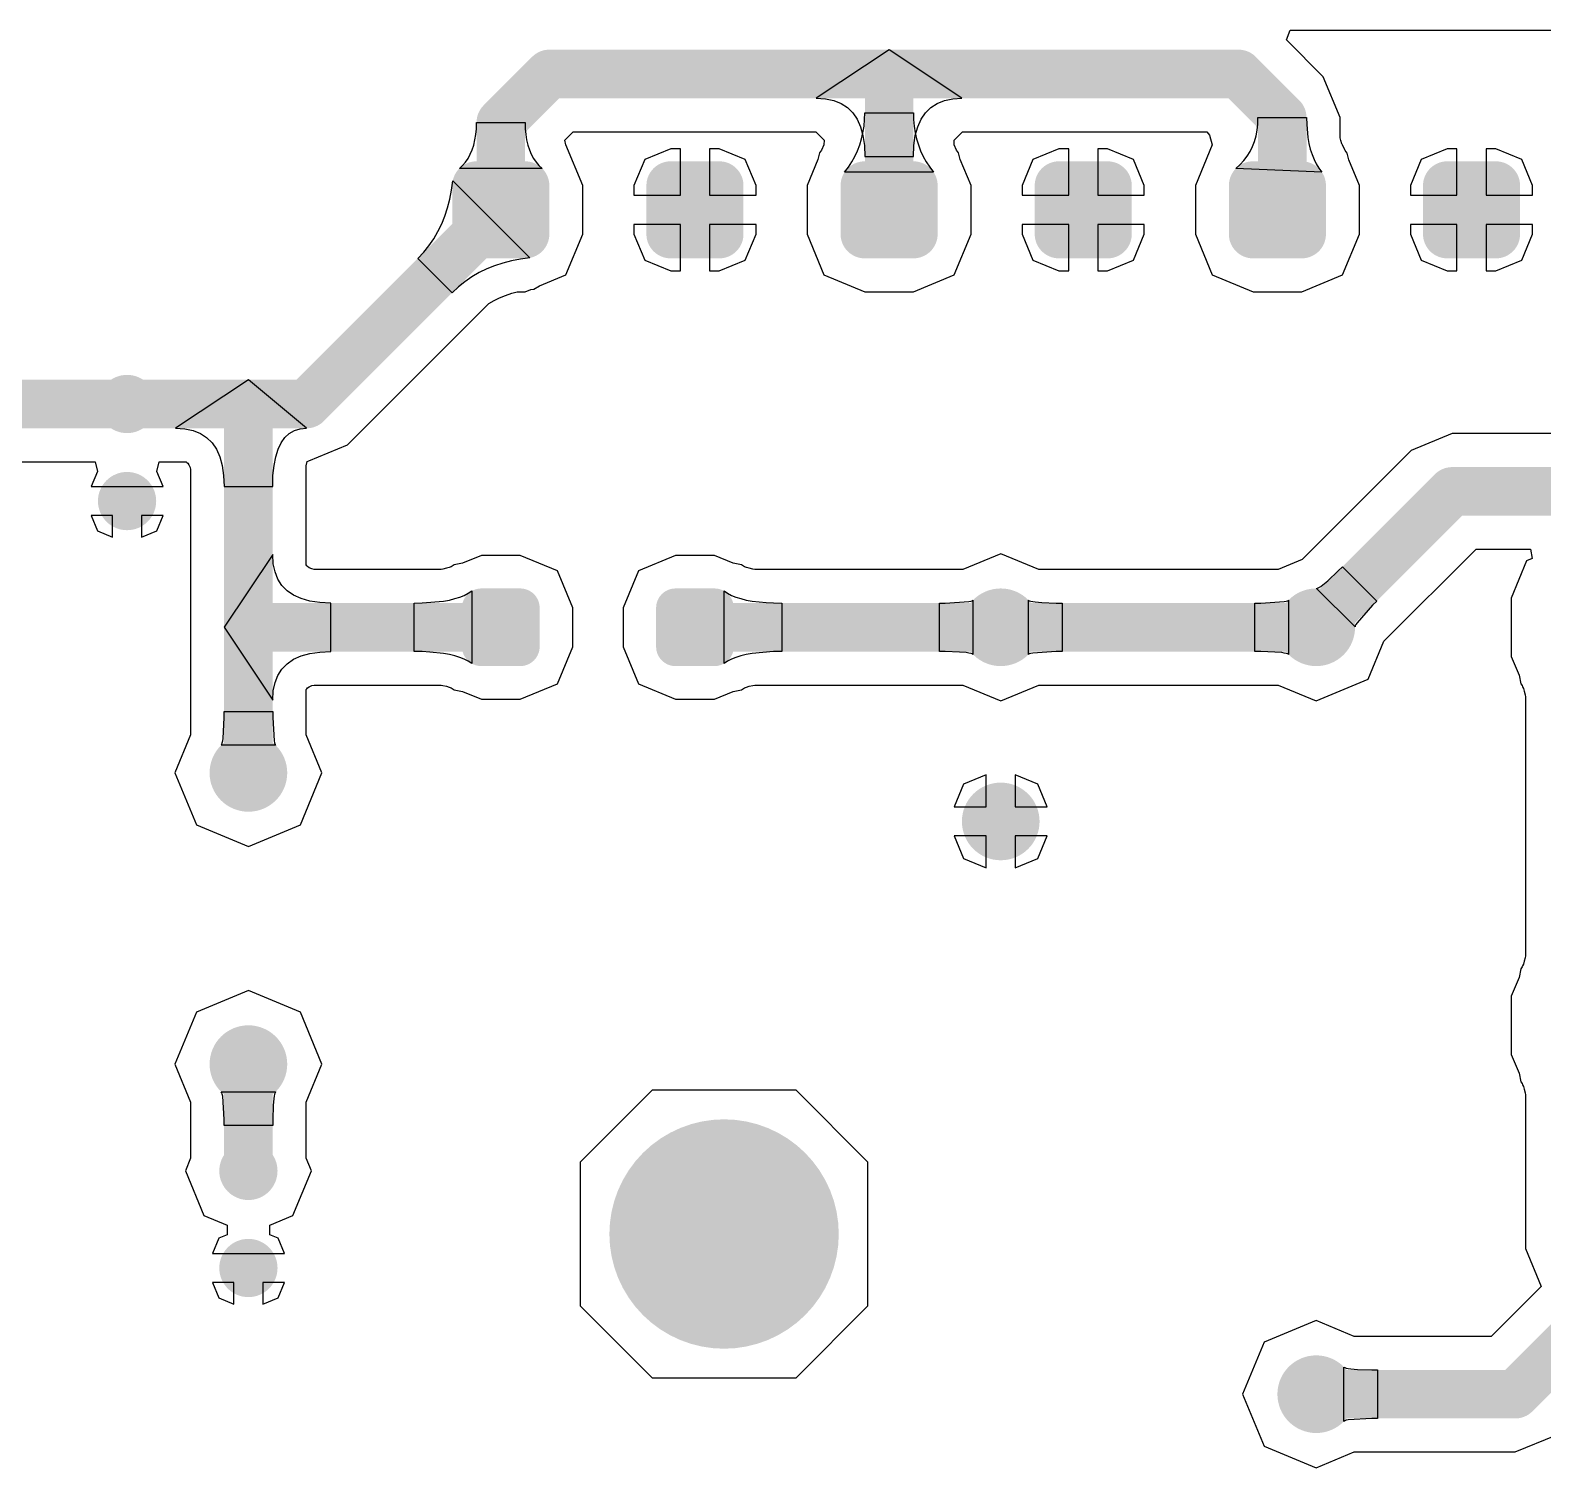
# Model space of a CAD drawing. Extents: x 1 to 6.91, y 1 to 4.95.
# Drawn here: x 3.965 to 5.523, y 3.464 to 4.945 of the extents above; entities that cross this region are included whole.
import ezdxf

# ---------------------------------------------------------------- set-up
doc = ezdxf.new("R2010")
doc.units = 0
doc.header["$MEASUREMENT"] = 0
doc.layers.add('BOTTOMLAYER', color=5, linetype='CONTINUOUS')
doc.layers.add('PADHOLELAYER', color=156, linetype='CONTINUOUS')

msp = doc.modelspace()

# ---------------------------------------------------------------- linework, layer by layer
at = {"layer": 'BOTTOMLAYER'}
for p, q in [((5.2592, 4.935), (5.2633, 4.945)), ((5.2633, 4.945), (6.91, 4.945)), ((4.85, 4.925), (4.775, 4.875)), ((4.925, 4.875), (4.85, 4.925)), ((4.85, 4.925), (4.85, 4.925)), ((4.85, 4.925), (4.85, 4.925)), ((4.85, 4.925), (4.85, 4.925)), ((4.85, 4.925), (4.85, 4.925)), ((4.85, 4.925), (4.85, 4.925)), ((4.85, 4.925), (4.85, 4.925)), ((4.85, 4.925), (4.85, 4.925)), ((4.85, 4.925), (4.85, 4.925)), ((4.85, 4.925), (4.85, 4.925)), ((4.85, 4.925), (4.85, 4.925)), ((5.2971, 4.8971), (5.2592, 4.935)), ((5.3145, 4.855), (5.2971, 4.8971)), ((4.775, 4.875), (4.7845, 4.8744)), ((4.7845, 4.8744), (4.793, 4.8726)), ((4.793, 4.8726), (4.8005, 4.8696)), ((4.8005, 4.8696), (4.807, 4.8654)), ((4.807, 4.8654), (4.8125, 4.86)), ((4.8875, 4.86), (4.893, 4.8654)), ((4.893, 4.8654), (4.8995, 4.8696)), ((4.8995, 4.8696), (4.907, 4.8726)), ((4.907, 4.8726), (4.9155, 4.8744)), ((4.9155, 4.8744), (4.925, 4.875)), ((4.4248, 4.8436), (4.425, 4.85)), ((4.425, 4.85), (4.475, 4.85)), ((4.475, 4.85), (4.4752, 4.8436)), ((4.8125, 4.86), (4.817, 4.8534)), ((4.817, 4.8534), (4.8205, 4.8456)), ((4.8205, 4.8456), (4.823, 4.8366)), ((4.8231, 4.8395), (4.8242, 4.8461)), ((4.8242, 4.8461), (4.8248, 4.8529)), ((4.8248, 4.8529), (4.825, 4.86)), ((4.825, 4.86), (4.875, 4.86)), ((4.875, 4.86), (4.8752, 4.8529)), ((4.8752, 4.8529), (4.8758, 4.8461)), ((4.8758, 4.8461), (4.8769, 4.8395)), ((4.877, 4.8366), (4.8795, 4.8456)), ((4.8795, 4.8456), (4.883, 4.8534)), ((4.883, 4.8534), (4.8875, 4.86)), ((5.2291, 4.8421), (5.2298, 4.8484)), ((5.2298, 4.8484), (5.23, 4.855)), ((5.23, 4.855), (5.28, 4.855)), ((5.28, 4.855), (5.2802, 4.8478)), ((5.2802, 4.8478), (5.2814, 4.8345)), ((5.3145, 4.8341), (5.3145, 4.855)), ((4.4222, 4.8267), (4.4234, 4.832)), ((4.4234, 4.832), (4.4243, 4.8376)), ((4.4243, 4.8376), (4.4248, 4.8436)), ((4.4752, 4.8436), (4.4757, 4.8376)), ((4.4757, 4.8376), (4.4766, 4.832)), ((4.4766, 4.832), (4.4778, 4.8267)), ((4.5161, 4.8319), (4.5247, 4.8405)), ((4.5171, 4.8271), (4.5161, 4.8319)), ((4.5247, 4.8405), (4.7745, 4.8405)), ((4.7745, 4.8405), (4.783, 4.8319)), ((4.783, 4.8319), (4.7829, 4.8271)), ((4.8198, 4.8268), (4.8217, 4.833)), ((4.8217, 4.833), (4.8231, 4.8395)), ((4.823, 4.8366), (4.8245, 4.8264)), ((4.8755, 4.8264), (4.877, 4.8366)), ((4.8769, 4.8395), (4.8783, 4.833)), ((4.8783, 4.833), (4.8802, 4.8268)), ((4.917, 4.8319), (4.9255, 4.8405)), ((4.9171, 4.8271), (4.917, 4.8319)), ((4.9255, 4.8405), (5.1773, 4.8405)), ((5.1773, 4.8405), (5.1801, 4.8368)), ((5.1801, 4.8368), (5.1829, 4.8271)), ((5.2243, 4.8251), (5.2264, 4.8304)), ((5.2264, 4.8304), (5.228, 4.8361)), ((5.228, 4.8361), (5.2291, 4.8421)), ((5.2814, 4.8345), (5.2825, 4.8283)), ((5.3152, 4.8314), (5.3145, 4.8341)), ((5.3162, 4.8281), (5.3152, 4.8314)), ((4.4163, 4.813), (4.4186, 4.8172)), ((4.4186, 4.8172), (4.4206, 4.8218)), ((4.4206, 4.8218), (4.4222, 4.8267)), ((4.4778, 4.8267), (4.4794, 4.8218)), ((4.4794, 4.8218), (4.4814, 4.8172)), ((4.4814, 4.8172), (4.4837, 4.813)), ((4.5345, 4.785), (4.5171, 4.8271)), ((4.625, 4.8229), (4.5982, 4.8118)), ((4.635, 4.8229), (4.625, 4.8229)), ((4.635, 4.775), (4.635, 4.8229)), ((4.675, 4.8229), (4.665, 4.8229)), ((4.665, 4.8229), (4.665, 4.775)), ((4.7018, 4.8118), (4.675, 4.8229)), ((4.7784, 4.8186), (4.7767, 4.812)), ((4.7805, 4.8214), (4.7784, 4.8186)), ((4.7829, 4.8271), (4.7805, 4.8214)), ((4.8117, 4.8094), (4.8148, 4.815)), ((4.8148, 4.815), (4.8175, 4.8208)), ((4.8175, 4.8208), (4.8198, 4.8268)), ((4.8245, 4.8264), (4.825, 4.815)), ((4.825, 4.815), (4.875, 4.815)), ((4.875, 4.815), (4.8755, 4.8264)), ((4.8802, 4.8268), (4.8825, 4.8208)), ((4.8825, 4.8208), (4.8852, 4.815)), ((4.8852, 4.815), (4.8883, 4.8094)), ((4.9195, 4.8214), (4.9171, 4.8271)), ((4.9216, 4.8186), (4.9195, 4.8214)), ((4.9233, 4.812), (4.9216, 4.8186)), ((5.025, 4.8229), (4.9982, 4.8118)), ((5.035, 4.8229), (5.025, 4.8229)), ((5.035, 4.775), (5.035, 4.8229)), ((5.075, 4.8229), (5.065, 4.8229)), ((5.065, 4.8229), (5.065, 4.775)), ((5.1018, 4.8118), (5.075, 4.8229)), ((5.1829, 4.8271), (5.1655, 4.785)), ((5.2155, 4.8107), (5.2189, 4.8152)), ((5.2189, 4.8152), (5.2218, 4.82)), ((5.2218, 4.82), (5.2243, 4.8251)), ((5.2825, 4.8283), (5.2839, 4.8225)), ((5.2839, 4.8225), (5.2857, 4.8171)), ((5.2857, 4.8171), (5.2877, 4.812)), ((5.3166, 4.8273), (5.3162, 4.8281)), ((5.3171, 4.8271), (5.3166, 4.8273)), ((5.3193, 4.8218), (5.3171, 4.8271)), ((5.3197, 4.8211), (5.3193, 4.8218)), ((5.3218, 4.8183), (5.3197, 4.8211)), ((5.3235, 4.8116), (5.3218, 4.8183)), ((5.425, 4.8229), (5.3982, 4.8118)), ((5.435, 4.8229), (5.425, 4.8229)), ((5.435, 4.775), (5.435, 4.8229)), ((5.475, 4.8229), (5.465, 4.8229)), ((5.465, 4.8229), (5.465, 4.775)), ((5.5018, 4.8118), (5.475, 4.8229)), ((4.4073, 4.8027), (4.4107, 4.8058)), ((4.4927, 4.8027), (4.4073, 4.8027)), ((4.4107, 4.8058), (4.4137, 4.8092)), ((4.4137, 4.8092), (4.4163, 4.813)), ((4.4837, 4.813), (4.4863, 4.8092)), ((4.4863, 4.8092), (4.4893, 4.8058)), ((4.4893, 4.8058), (4.4927, 4.8027)), ((4.5982, 4.8118), (4.5871, 4.785)), ((4.7129, 4.785), (4.7018, 4.8118)), ((4.7767, 4.812), (4.7655, 4.785)), ((4.8042, 4.7989), (4.8082, 4.8041)), ((4.8958, 4.7989), (4.8042, 4.7989)), ((4.8082, 4.8041), (4.8117, 4.8094)), ((4.8883, 4.8094), (4.8918, 4.8041)), ((4.8918, 4.8041), (4.8958, 4.7989)), ((4.9345, 4.785), (4.9233, 4.812)), ((4.9982, 4.8118), (4.9871, 4.785)), ((5.1129, 4.785), (5.1018, 4.8118)), ((5.2073, 4.8027), (5.2116, 4.8066)), ((5.2958, 4.7989), (5.2073, 4.8027)), ((5.2116, 4.8066), (5.2155, 4.8107)), ((5.2877, 4.812), (5.2901, 4.8073)), ((5.2901, 4.8073), (5.2928, 4.8029)), ((5.2928, 4.8029), (5.2958, 4.7989)), ((5.3345, 4.785), (5.3235, 4.8116)), ((5.3982, 4.8118), (5.3871, 4.785)), ((5.5129, 4.785), (5.5018, 4.8118)), ((4.3993, 4.7803), (4.4005, 4.7899)), ((4.4005, 4.7899), (4.4799, 4.7105)), ((4.5345, 4.735), (4.5345, 4.785)), ((4.5871, 4.785), (4.5871, 4.775)), ((4.7129, 4.775), (4.7129, 4.785)), ((4.7655, 4.785), (4.7655, 4.735)), ((4.9345, 4.735), (4.9345, 4.785)), ((4.9871, 4.785), (4.9871, 4.775)), ((5.1129, 4.775), (5.1129, 4.785)), ((5.1655, 4.785), (5.1655, 4.735)), ((5.3345, 4.735), (5.3345, 4.785)), ((5.3871, 4.785), (5.3871, 4.775)), ((5.5129, 4.775), (5.5129, 4.785)), ((4.3952, 4.7622), (4.3975, 4.771)), ((4.3975, 4.771), (4.3993, 4.7803)), ((4.5871, 4.775), (4.635, 4.775)), ((4.665, 4.775), (4.7129, 4.775)), ((4.9871, 4.775), (5.035, 4.775)), ((5.065, 4.775), (5.1129, 4.775)), ((5.3871, 4.775), (5.435, 4.775)), ((5.465, 4.775), (5.5129, 4.775)), ((4.3891, 4.7455), (4.3924, 4.7536)), ((4.3924, 4.7536), (4.3952, 4.7622)), ((4.3809, 4.7302), (4.3853, 4.7377)), ((4.3853, 4.7377), (4.3891, 4.7455)), ((4.635, 4.745), (4.5871, 4.745)), ((4.5871, 4.745), (4.5871, 4.735)), ((4.635, 4.6971), (4.635, 4.745)), ((4.7129, 4.745), (4.665, 4.745)), ((4.665, 4.745), (4.665, 4.6971)), ((4.7129, 4.735), (4.7129, 4.745)), ((5.035, 4.745), (4.9871, 4.745)), ((4.9871, 4.745), (4.9871, 4.735)), ((5.035, 4.6971), (5.035, 4.745)), ((5.1129, 4.745), (5.065, 4.745)), ((5.065, 4.745), (5.065, 4.6971)), ((5.1129, 4.735), (5.1129, 4.745)), ((5.435, 4.745), (5.3871, 4.745)), ((5.3871, 4.745), (5.3871, 4.735)), ((5.435, 4.6971), (5.435, 4.745)), ((5.5129, 4.745), (5.465, 4.745)), ((5.465, 4.745), (5.465, 4.6971)), ((5.5129, 4.735), (5.5129, 4.745)), ((4.3706, 4.7164), (4.376, 4.7231)), ((4.376, 4.7231), (4.3809, 4.7302)), ((4.5171, 4.6929), (4.5345, 4.735)), ((4.5871, 4.735), (4.5982, 4.7082)), ((4.7018, 4.7082), (4.7129, 4.735)), ((4.7655, 4.735), (4.7829, 4.6929)), ((4.9171, 4.6929), (4.9345, 4.735)), ((4.9871, 4.735), (4.9982, 4.7082)), ((5.1018, 4.7082), (5.1129, 4.735)), ((5.1655, 4.735), (5.1829, 4.6929)), ((5.3171, 4.6929), (5.3345, 4.735)), ((5.3871, 4.735), (5.3982, 4.7082)), ((5.5018, 4.7082), (5.5129, 4.735)), ((4.3646, 4.71), (4.3706, 4.7164)), ((4.4, 4.6746), (4.3646, 4.71)), ((4.461, 4.7075), (4.4522, 4.7052)), ((4.4703, 4.7093), (4.461, 4.7075)), ((4.4799, 4.7105), (4.4703, 4.7093)), ((4.5982, 4.7082), (4.625, 4.6971)), ((4.675, 4.6971), (4.7018, 4.7082)), ((4.9982, 4.7082), (5.025, 4.6971)), ((5.075, 4.6971), (5.1018, 4.7082)), ((5.3982, 4.7082), (5.425, 4.6971)), ((5.475, 4.6971), (5.5018, 4.7082)), ((4.4202, 4.6909), (4.4131, 4.686)), ((4.4277, 4.6953), (4.4202, 4.6909)), ((4.4355, 4.6991), (4.4277, 4.6953)), ((4.4436, 4.7024), (4.4355, 4.6991)), ((4.4522, 4.7052), (4.4436, 4.7024)), ((4.4898, 4.6816), (4.5171, 4.6929)), ((4.625, 4.6971), (4.635, 4.6971)), ((4.665, 4.6971), (4.675, 4.6971)), ((4.7829, 4.6929), (4.825, 4.6755)), ((4.875, 4.6755), (4.9171, 4.6929)), ((5.025, 4.6971), (5.035, 4.6971)), ((5.065, 4.6971), (5.075, 4.6971)), ((5.1829, 4.6929), (5.225, 4.6755)), ((5.275, 4.6755), (5.3171, 4.6929)), ((5.425, 4.6971), (5.435, 4.6971)), ((5.465, 4.6971), (5.475, 4.6971)), ((4.4064, 4.6806), (4.4, 4.6746)), ((4.4131, 4.686), (4.4064, 4.6806)), ((4.4613, 4.674), (4.4668, 4.6755)), ((4.4668, 4.6755), (4.475, 4.6755)), ((4.475, 4.6755), (4.4808, 4.6779)), ((4.4808, 4.6779), (4.484, 4.6783)), ((4.484, 4.6783), (4.4898, 4.6816)), ((4.825, 4.6755), (4.875, 4.6755)), ((5.225, 4.6755), (5.275, 4.6755)), ((4.2921, 4.5179), (4.4377, 4.6635)), ((4.4377, 4.6635), (4.4431, 4.6667)), ((4.4431, 4.6667), (4.4488, 4.6695)), ((4.4488, 4.6695), (4.4548, 4.6719)), ((4.4548, 4.6719), (4.4613, 4.674)), ((4.19, 4.585), (4.115, 4.535)), ((4.25, 4.535), (4.19, 4.585)), ((4.19, 4.585), (4.19, 4.585)), ((4.19, 4.585), (4.19, 4.585)), ((4.19, 4.585), (4.19, 4.585)), ((4.19, 4.585), (4.19, 4.585)), ((4.19, 4.585), (4.19, 4.585)), ((4.19, 4.585), (4.19, 4.585)), ((4.19, 4.585), (4.19, 4.585)), ((4.19, 4.585), (4.19, 4.585)), ((4.19, 4.585), (4.19, 4.585)), ((4.19, 4.585), (4.19, 4.585)), ((4.115, 4.535), (4.1245, 4.5344)), ((4.1245, 4.5344), (4.133, 4.5326)), ((4.2374, 4.5326), (4.2434, 4.5344)), ((4.2434, 4.5344), (4.25, 4.535)), ((4.133, 4.5326), (4.1405, 4.5296)), ((4.1405, 4.5296), (4.147, 4.5254)), ((4.147, 4.5254), (4.1525, 4.52)), ((4.1525, 4.52), (4.157, 4.5134)), ((4.2206, 4.5134), (4.2237, 4.52)), ((4.2237, 4.52), (4.2276, 4.5254)), ((4.2276, 4.5254), (4.2321, 4.5296)), ((4.2321, 4.5296), (4.2374, 4.5326)), ((5.43, 4.5295), (5.3879, 4.5121)), ((5.65, 4.5295), (5.43, 4.5295)), ((4.157, 4.5134), (4.1605, 4.5056)), ((4.1605, 4.5056), (4.163, 4.4966)), ((4.2164, 4.4966), (4.2181, 4.5056)), ((4.2181, 4.5056), (4.2206, 4.5134)), ((4.2523, 4.5014), (4.2921, 4.5179)), ((5.3879, 4.5121), (5.2756, 4.3998)), ((3.7847, 4.5005), (4.032, 4.5005)), ((4.0344, 4.4906), (4.0279, 4.475)), ((4.032, 4.5005), (4.0344, 4.4906)), ((4.0956, 4.4906), (4.098, 4.5005)), ((4.1021, 4.475), (4.0956, 4.4906)), ((4.098, 4.5005), (4.1258, 4.5005)), ((4.1258, 4.5005), (4.1266, 4.4999)), ((4.1266, 4.4999), (4.1275, 4.4991)), ((4.1275, 4.4991), (4.1286, 4.4975)), ((4.1286, 4.4975), (4.1299, 4.4945)), ((4.1299, 4.4945), (4.1305, 4.4924)), ((4.1305, 4.4924), (4.1305, 4.33)), ((4.163, 4.4966), (4.1645, 4.4864)), ((4.2153, 4.4864), (4.2164, 4.4966)), ((4.2495, 4.4969), (4.2497, 4.4976)), ((4.2495, 4.3942), (4.2495, 4.4969)), ((4.2497, 4.4976), (4.2507, 4.5007)), ((4.2507, 4.5007), (4.2523, 4.5014)), ((4.0279, 4.475), (4.1021, 4.475)), ((4.1645, 4.4864), (4.165, 4.475)), ((4.165, 4.475), (4.215, 4.475)), ((4.215, 4.475), (4.2153, 4.4864)), ((4.05, 4.445), (4.0279, 4.445)), ((4.0279, 4.445), (4.0344, 4.4294)), ((4.05, 4.4229), (4.05, 4.445)), ((4.1021, 4.445), (4.08, 4.445)), ((4.08, 4.445), (4.08, 4.4229)), ((4.0956, 4.4294), (4.1021, 4.445)), ((4.0344, 4.4294), (4.05, 4.4229)), ((4.08, 4.4229), (4.0956, 4.4294)), ((5.3598, 4.3156), (5.4547, 4.4105)), ((5.4547, 4.4105), (5.5106, 4.4105)), ((5.5106, 4.4105), (5.5125, 4.4007)), ((4.215, 4.405), (4.165, 4.33)), ((4.2156, 4.3955), (4.215, 4.405)), ((4.2174, 4.387), (4.2156, 4.3955)), ((4.2501, 4.3934), (4.2495, 4.3942)), ((4.4019, 4.3943), (4.3999, 4.393)), ((4.4106, 4.3961), (4.4019, 4.3943)), ((4.43, 4.4041), (4.4106, 4.3961)), ((4.47, 4.4041), (4.43, 4.4041)), ((4.5083, 4.3883), (4.47, 4.4041)), ((4.63, 4.4041), (4.5917, 4.3883)), ((4.67, 4.4041), (4.63, 4.4041)), ((4.6894, 4.3961), (4.67, 4.4041)), ((4.6981, 4.3943), (4.6894, 4.3961)), ((4.7001, 4.393), (4.6981, 4.3943)), ((4.965, 4.4058), (4.9258, 4.3895)), ((5.0042, 4.3895), (4.965, 4.4058)), ((5.2756, 4.3998), (5.2508, 4.3895)), ((5.5067, 4.3983), (5.4909, 4.36)), ((5.5125, 4.4007), (5.5067, 4.3983)), ((4.2204, 4.3795), (4.2174, 4.387)), ((4.2246, 4.373), (4.2204, 4.3795)), ((4.2509, 4.3925), (4.2501, 4.3934)), ((4.2525, 4.3914), (4.2509, 4.3925)), ((4.2555, 4.3901), (4.2525, 4.3914)), ((4.2576, 4.3895), (4.2555, 4.3901)), ((4.3884, 4.3895), (4.2576, 4.3895)), ((4.3904, 4.3899), (4.3884, 4.3895)), ((4.3941, 4.3908), (4.3904, 4.3899)), ((4.3969, 4.3916), (4.3941, 4.3908)), ((4.3988, 4.3924), (4.3969, 4.3916)), ((4.3999, 4.393), (4.3988, 4.3924)), ((4.5241, 4.35), (4.5083, 4.3883)), ((4.5917, 4.3883), (4.5759, 4.35)), ((4.7012, 4.3924), (4.7001, 4.393)), ((4.7031, 4.3916), (4.7012, 4.3924)), ((4.7059, 4.3908), (4.7031, 4.3916)), ((4.7096, 4.3899), (4.7059, 4.3908)), ((4.7116, 4.3895), (4.7096, 4.3899)), ((4.9258, 4.3895), (4.7116, 4.3895)), ((5.2508, 4.3895), (5.0042, 4.3895)), ((5.302, 4.378), (5.3127, 4.3881)), ((5.3127, 4.3881), (5.317, 4.3924)), ((5.317, 4.3924), (5.3524, 4.357)), ((4.23, 4.3675), (4.2246, 4.373)), ((4.2366, 4.363), (4.23, 4.3675)), ((4.2444, 4.3595), (4.2366, 4.363)), ((4.4079, 4.3611), (4.4124, 4.3629)), ((4.4124, 4.3629), (4.4165, 4.365)), ((4.4165, 4.365), (4.42, 4.3674)), ((4.42, 4.3674), (4.42, 4.2926)), ((4.68, 4.2926), (4.68, 4.3674)), ((4.68, 4.3674), (4.6835, 4.365)), ((4.6835, 4.365), (4.6876, 4.3629)), ((4.6876, 4.3629), (4.6921, 4.3611)), ((5.2904, 4.37), (5.2914, 4.3702)), ((5.33, 4.3304), (5.2904, 4.37)), ((5.2914, 4.3702), (5.2928, 4.3709)), ((5.2928, 4.3709), (5.2946, 4.372)), ((5.2946, 4.372), (5.2967, 4.3736)), ((5.2967, 4.3736), (5.302, 4.378)), ((4.2534, 4.357), (4.2444, 4.3595)), ((4.2636, 4.3555), (4.2534, 4.357)), ((4.275, 4.355), (4.2636, 4.3555)), ((4.275, 4.305), (4.275, 4.355)), ((4.3606, 4.355), (4.369, 4.3551)), ((4.3606, 4.305), (4.3606, 4.355)), ((4.369, 4.3551), (4.3909, 4.357)), ((4.3909, 4.357), (4.3971, 4.3581)), ((4.3971, 4.3581), (4.4027, 4.3595)), ((4.4027, 4.3595), (4.4079, 4.3611)), ((4.5241, 4.31), (4.5241, 4.35)), ((4.5759, 4.35), (4.5759, 4.31)), ((4.6921, 4.3611), (4.6973, 4.3595)), ((4.6973, 4.3595), (4.7029, 4.3581)), ((4.7029, 4.3581), (4.7091, 4.357)), ((4.7091, 4.357), (4.7232, 4.3555)), ((4.7232, 4.3555), (4.731, 4.3551)), ((4.731, 4.3551), (4.7394, 4.355)), ((4.7394, 4.355), (4.7394, 4.305)), ((4.9018, 4.305), (4.9018, 4.355)), ((4.9018, 4.355), (4.9078, 4.355)), ((4.9078, 4.355), (4.9321, 4.3565)), ((4.9321, 4.3565), (4.9341, 4.3569)), ((4.9341, 4.3569), (4.9356, 4.3574)), ((4.9356, 4.3574), (4.9364, 4.358)), ((4.9364, 4.358), (4.9364, 4.302)), ((4.9936, 4.302), (4.9936, 4.358)), ((4.9936, 4.358), (4.9944, 4.3574)), ((4.9944, 4.3574), (4.9959, 4.3569)), ((4.9959, 4.3569), (4.9979, 4.3565)), ((4.9979, 4.3565), (5.0005, 4.3561)), ((5.0005, 4.3561), (5.0075, 4.3555)), ((5.0075, 4.3555), (5.0222, 4.355)), ((5.0222, 4.355), (5.0282, 4.355)), ((5.0282, 4.355), (5.0282, 4.305)), ((5.2268, 4.305), (5.2268, 4.355)), ((5.2268, 4.355), (5.2328, 4.355)), ((5.2328, 4.355), (5.2571, 4.3565)), ((5.2571, 4.3565), (5.2591, 4.3569)), ((5.2591, 4.3569), (5.2606, 4.3574)), ((5.2606, 4.3574), (5.2614, 4.358)), ((5.2614, 4.358), (5.2614, 4.302)), ((5.3481, 4.3527), (5.332, 4.3346)), ((5.3524, 4.357), (5.3481, 4.3527)), ((5.4909, 4.36), (5.4909, 4.3)), ((5.3309, 4.3328), (5.3302, 4.3314)), ((5.332, 4.3346), (5.3309, 4.3328)), ((4.1305, 4.33), (4.1305, 4.2192)), ((4.165, 4.33), (4.165, 4.33)), ((4.165, 4.33), (4.165, 4.33)), ((4.165, 4.33), (4.165, 4.33)), ((4.165, 4.33), (4.165, 4.33)), ((4.165, 4.33), (4.165, 4.33)), ((4.165, 4.33), (4.165, 4.33)), ((4.165, 4.33), (4.165, 4.33)), ((4.165, 4.33), (4.165, 4.33)), ((4.165, 4.33), (4.165, 4.33)), ((4.165, 4.33), (4.165, 4.33)), ((4.165, 4.33), (4.215, 4.255)), ((5.3302, 4.3314), (5.33, 4.3304)), ((4.2366, 4.297), (4.2444, 4.3005)), ((4.2444, 4.3005), (4.2534, 4.303)), ((4.2534, 4.303), (4.2636, 4.3045)), ((4.2636, 4.3045), (4.275, 4.305)), ((4.369, 4.3049), (4.3606, 4.305)), ((4.3768, 4.3045), (4.369, 4.3049)), ((4.3909, 4.303), (4.3768, 4.3045)), ((4.3971, 4.3019), (4.3909, 4.303)), ((4.4027, 4.3005), (4.3971, 4.3019)), ((4.4079, 4.2989), (4.4027, 4.3005)), ((4.5083, 4.2717), (4.5241, 4.31)), ((4.5759, 4.31), (4.5917, 4.2717)), ((4.6973, 4.3005), (4.6921, 4.2989)), ((4.7029, 4.3019), (4.6973, 4.3005)), ((4.7091, 4.303), (4.7029, 4.3019)), ((4.731, 4.3049), (4.7091, 4.303)), ((4.7394, 4.305), (4.731, 4.3049)), ((4.9078, 4.305), (4.9018, 4.305)), ((4.9225, 4.3045), (4.9078, 4.305)), ((4.9295, 4.3039), (4.9225, 4.3045)), ((4.9321, 4.3035), (4.9295, 4.3039)), ((4.9341, 4.3031), (4.9321, 4.3035)), ((4.9356, 4.3026), (4.9341, 4.3031)), ((4.9364, 4.302), (4.9356, 4.3026)), ((4.9944, 4.3026), (4.9936, 4.302)), ((4.9959, 4.3031), (4.9944, 4.3026)), ((4.9979, 4.3035), (4.9959, 4.3031)), ((5.0222, 4.305), (4.9979, 4.3035)), ((5.0282, 4.305), (5.0222, 4.305)), ((5.2328, 4.305), (5.2268, 4.305)), ((5.2475, 4.3045), (5.2328, 4.305)), ((5.2545, 4.3039), (5.2475, 4.3045)), ((5.2571, 4.3035), (5.2545, 4.3039)), ((5.2591, 4.3031), (5.2571, 4.3035)), ((5.2606, 4.3026), (5.2591, 4.3031)), ((5.2614, 4.302), (5.2606, 4.3026)), ((5.3436, 4.2764), (5.3598, 4.3156)), ((4.2204, 4.2805), (4.2246, 4.287)), ((4.2246, 4.287), (4.23, 4.2925)), ((4.23, 4.2925), (4.2366, 4.297)), ((4.4124, 4.2971), (4.4079, 4.2989)), ((4.4165, 4.295), (4.4124, 4.2971)), ((4.42, 4.2926), (4.4165, 4.295)), ((4.6835, 4.295), (4.68, 4.2926)), ((4.6876, 4.2971), (4.6835, 4.295)), ((4.6921, 4.2989), (4.6876, 4.2971)), ((5.4909, 4.3), (5.4989, 4.2806)), ((4.2156, 4.2645), (4.2174, 4.273)), ((4.2174, 4.273), (4.2204, 4.2805)), ((4.2525, 4.2686), (4.2555, 4.2699)), ((4.2555, 4.2699), (4.2576, 4.2705)), ((4.2576, 4.2705), (4.3884, 4.2705)), ((4.3884, 4.2705), (4.3904, 4.2701)), ((4.3904, 4.2701), (4.3941, 4.2692)), ((4.3941, 4.2692), (4.3969, 4.2684)), ((4.47, 4.2559), (4.5083, 4.2717)), ((4.5917, 4.2717), (4.63, 4.2559)), ((4.7031, 4.2684), (4.7059, 4.2692)), ((4.7059, 4.2692), (4.7096, 4.2701)), ((4.7096, 4.2701), (4.7116, 4.2705)), ((4.7116, 4.2705), (4.9258, 4.2705)), ((4.9258, 4.2705), (4.965, 4.2542)), ((4.965, 4.2542), (5.0042, 4.2705)), ((5.0042, 4.2705), (5.2508, 4.2705)), ((5.2508, 4.2705), (5.29, 4.2542)), ((5.29, 4.2542), (5.3436, 4.2764)), ((5.4989, 4.2806), (5.5007, 4.2719)), ((5.5007, 4.2719), (5.502, 4.2699)), ((5.502, 4.2699), (5.5026, 4.2688)), ((4.215, 4.255), (4.2156, 4.2645)), ((4.2495, 4.2658), (4.2501, 4.2666)), ((4.2495, 4.2192), (4.2495, 4.2658)), ((4.2501, 4.2666), (4.2509, 4.2675)), ((4.2509, 4.2675), (4.2525, 4.2686)), ((4.3969, 4.2684), (4.3988, 4.2676)), ((4.3988, 4.2676), (4.3999, 4.267)), ((4.3999, 4.267), (4.4019, 4.2657)), ((4.4019, 4.2657), (4.4106, 4.2639)), ((4.4106, 4.2639), (4.43, 4.2559)), ((4.43, 4.2559), (4.47, 4.2559)), ((4.63, 4.2559), (4.67, 4.2559)), ((4.67, 4.2559), (4.6894, 4.2639)), ((4.6894, 4.2639), (4.6981, 4.2657)), ((4.6981, 4.2657), (4.7001, 4.267)), ((4.7001, 4.267), (4.7012, 4.2676)), ((4.7012, 4.2676), (4.7031, 4.2684)), ((5.5026, 4.2688), (5.5034, 4.2669)), ((5.5034, 4.2669), (5.5042, 4.2641)), ((5.5042, 4.2641), (5.5051, 4.2604)), ((5.5051, 4.2604), (5.5055, 4.2584)), ((5.5055, 4.2584), (5.5055, 3.9916)), ((4.165, 4.2432), (4.215, 4.2432)), ((4.165, 4.2372), (4.165, 4.2432)), ((4.215, 4.2432), (4.215, 4.2372)), ((4.1639, 4.2155), (4.1645, 4.2225)), ((4.1645, 4.2225), (4.165, 4.2372)), ((4.215, 4.2372), (4.2165, 4.2129)), ((4.1305, 4.2192), (4.1142, 4.18)), ((4.162, 4.2086), (4.1626, 4.2094)), ((4.218, 4.2086), (4.162, 4.2086)), ((4.1626, 4.2094), (4.1631, 4.2109)), ((4.1631, 4.2109), (4.1635, 4.2129)), ((4.1635, 4.2129), (4.1639, 4.2155)), ((4.2165, 4.2129), (4.2169, 4.2109)), ((4.2169, 4.2109), (4.2174, 4.2094)), ((4.2174, 4.2094), (4.218, 4.2086)), ((4.2658, 4.18), (4.2495, 4.2192)), ((4.1142, 4.18), (4.1364, 4.1264)), ((4.2436, 4.1264), (4.2658, 4.18)), ((4.95, 4.1779), (4.9267, 4.1683)), ((4.95, 4.145), (4.95, 4.1779)), ((5.0033, 4.1683), (4.98, 4.1779)), ((4.98, 4.1779), (4.98, 4.145)), ((4.9267, 4.1683), (4.9171, 4.145)), ((5.0129, 4.145), (5.0033, 4.1683)), ((4.9171, 4.145), (4.95, 4.145)), ((4.98, 4.145), (5.0129, 4.145)), ((4.1364, 4.1264), (4.19, 4.1042)), ((4.19, 4.1042), (4.2436, 4.1264)), ((4.95, 4.115), (4.9171, 4.115)), ((4.9171, 4.115), (4.9267, 4.0917)), ((4.95, 4.0821), (4.95, 4.115)), ((5.0129, 4.115), (4.98, 4.115)), ((4.98, 4.115), (4.98, 4.0821)), ((5.0033, 4.0917), (5.0129, 4.115)), ((4.9267, 4.0917), (4.95, 4.0821)), ((4.98, 4.0821), (5.0033, 4.0917)), ((5.5051, 3.9896), (5.5042, 3.9859)), ((5.5055, 3.9916), (5.5051, 3.9896)), ((5.5007, 3.9781), (5.4989, 3.9694)), ((5.502, 3.9801), (5.5007, 3.9781)), ((5.5026, 3.9812), (5.502, 3.9801)), ((5.5034, 3.9831), (5.5026, 3.9812)), ((5.5042, 3.9859), (5.5034, 3.9831)), ((5.4989, 3.9694), (5.4909, 3.95)), ((4.19, 3.9558), (4.1364, 3.9336)), ((4.2436, 3.9336), (4.19, 3.9558)), ((5.4909, 3.95), (5.4909, 3.89)), ((4.1364, 3.9336), (4.1142, 3.88)), ((4.2658, 3.88), (4.2436, 3.9336)), ((4.1142, 3.88), (4.1305, 3.8408)), ((4.2495, 3.8408), (4.2658, 3.88)), ((5.4909, 3.89), (5.4989, 3.8706)), ((5.4989, 3.8706), (5.5007, 3.8619)), ((4.1626, 3.8506), (4.162, 3.8514)), ((4.162, 3.8514), (4.218, 3.8514)), ((4.1631, 3.8491), (4.1626, 3.8506)), ((4.1635, 3.8471), (4.1631, 3.8491)), ((4.2169, 3.8491), (4.2165, 3.8471)), ((4.2174, 3.8506), (4.2169, 3.8491)), ((4.218, 3.8514), (4.2174, 3.8506)), ((4.6059, 3.8531), (4.5319, 3.7791)), ((4.7541, 3.8531), (4.6059, 3.8531)), ((4.8281, 3.7791), (4.7541, 3.8531)), ((5.5007, 3.8619), (5.502, 3.8599)), ((5.502, 3.8599), (5.5026, 3.8588)), ((5.5026, 3.8588), (5.5034, 3.8569)), ((5.5034, 3.8569), (5.5042, 3.8541)), ((5.5042, 3.8541), (5.5051, 3.8504)), ((5.5051, 3.8504), (5.5055, 3.8484)), ((5.5055, 3.8484), (5.5055, 3.69)), ((4.1305, 3.8408), (4.1305, 3.7831)), ((4.165, 3.8228), (4.1635, 3.8471)), ((4.2155, 3.8375), (4.215, 3.8228)), ((4.2161, 3.8445), (4.2155, 3.8375)), ((4.2165, 3.8471), (4.2161, 3.8445)), ((4.2495, 3.7831), (4.2495, 3.8408)), ((4.165, 3.8168), (4.165, 3.8228)), ((4.215, 3.8228), (4.215, 3.8168)), ((4.215, 3.8168), (4.165, 3.8168)), ((4.1305, 3.7831), (4.1251, 3.77)), ((4.2549, 3.77), (4.2495, 3.7831)), ((4.5319, 3.7791), (4.5319, 3.6309)), ((4.8281, 3.6309), (4.8281, 3.7791)), ((4.1251, 3.77), (4.1441, 3.7241)), ((4.2359, 3.7241), (4.2549, 3.77)), ((4.1441, 3.7241), (4.168, 3.7142)), ((4.212, 3.7142), (4.2359, 3.7241)), ((4.168, 3.7142), (4.168, 3.7042)), ((4.212, 3.7042), (4.212, 3.7142)), ((4.1594, 3.7006), (4.1529, 3.685)), ((4.168, 3.7042), (4.1594, 3.7006)), ((4.2206, 3.7006), (4.212, 3.7042)), ((4.2271, 3.685), (4.2206, 3.7006)), ((4.1529, 3.685), (4.2271, 3.685)), ((5.5055, 3.69), (5.5217, 3.6509)), ((4.175, 3.655), (4.1529, 3.655)), ((4.1529, 3.655), (4.1594, 3.6394)), ((4.175, 3.6329), (4.175, 3.655)), ((4.2271, 3.655), (4.205, 3.655)), ((4.205, 3.655), (4.205, 3.6329)), ((4.2206, 3.6394), (4.2271, 3.655)), ((5.5217, 3.6509), (5.4703, 3.5995)), ((4.1594, 3.6394), (4.175, 3.6329)), ((4.205, 3.6329), (4.2206, 3.6394)), ((4.5319, 3.6309), (4.6059, 3.5569)), ((4.7541, 3.5569), (4.8281, 3.6309)), ((5.29, 3.6158), (5.2364, 3.5936)), ((5.3292, 3.5995), (5.29, 3.6158)), ((5.4703, 3.5995), (5.3292, 3.5995)), ((5.2364, 3.5936), (5.2142, 3.54)), ((5.3186, 3.512), (5.3186, 3.568)), ((5.3186, 3.568), (5.3194, 3.5674)), ((4.6059, 3.5569), (4.7541, 3.5569)), ((5.3194, 3.5674), (5.3209, 3.5669)), ((5.3209, 3.5669), (5.3229, 3.5665)), ((5.3229, 3.5665), (5.3255, 3.5661)), ((5.3255, 3.5661), (5.3325, 3.5655)), ((5.3325, 3.5655), (5.3472, 3.565)), ((5.3472, 3.565), (5.3532, 3.565)), ((5.3532, 3.565), (5.3532, 3.515)), ((5.2142, 3.54), (5.2364, 3.4864)), ((5.3194, 3.5126), (5.3186, 3.512)), ((5.3209, 3.5131), (5.3194, 3.5126)), ((5.3229, 3.5135), (5.3209, 3.5131)), ((5.3472, 3.515), (5.3229, 3.5135)), ((5.3532, 3.515), (5.3472, 3.515)), ((5.495, 3.4805), (5.5371, 3.4979)), ((5.2364, 3.4864), (5.29, 3.4642)), ((5.29, 3.4642), (5.3292, 3.4805)), ((5.3292, 3.4805), (5.495, 3.4805))]:
    msp.add_line(p, q, dxfattribs=at)
for points, const_width in [([(4.45, 4.85), (4.5, 4.9)], 0.05), ([(4.5, 4.9), (4.85, 4.9)], 0.05), ([(4.85, 4.76), (4.85, 4.9)], 0.05), ([(4.85, 4.9), (5.21, 4.9)], 0.05), ([(5.21, 4.9), (5.255, 4.855)], 0.05), ([(5.255, 4.765), (5.255, 4.855)], 0.05), ([(4.45, 4.76), (4.45, 4.85)], 0.05), ([(4.25, 4.56), (4.45, 4.76)], 0.05), ([(4.85, 4.76), (4.855, 4.765)], 0.04), ([(5.25, 4.76), (5.255, 4.765)], 0.04), ([(3.715, 4.56), (4.065, 4.56)], 0.05), ([(4.065, 4.56), (4.19, 4.56)], 0.05), ([(4.19, 4.56), (4.25, 4.56)], 0.05), ([(4.19, 4.33), (4.19, 4.56)], 0.05), ([(5.29, 4.33), (5.43, 4.47)], 0.05), ([(5.43, 4.47), (5.65, 4.47)], 0.05), ([(4.19, 4.33), (4.45, 4.33)], 0.05), ([(4.19, 4.18), (4.19, 4.33)], 0.05), ([(4.65, 4.33), (4.965, 4.33)], 0.05), ([(4.965, 4.33), (5.29, 4.33)], 0.05), ([(4.19, 3.77), (4.19, 3.88)], 0.05), ([(5.495, 3.54), (5.605, 3.65)], 0.05), ([(5.29, 3.54), (5.495, 3.54)], 0.05)]:
    msp.add_lwpolyline(points, dxfattribs=dict(at, const_width=const_width))
for points, const_width in [([(4.4875, 4.9, 1), (4.5125, 4.9, 1)], 0.025), ([(4.4875, 4.9, 1), (4.5125, 4.9, 1)], 0.025), ([(4.8375, 4.9, 1), (4.8625, 4.9, 1)], 0.025), ([(4.8375, 4.9, 1), (4.8625, 4.9, 1)], 0.025), ([(4.8375, 4.9, 1), (4.8625, 4.9, 1)], 0.025), ([(5.1975, 4.9, 1), (5.2225, 4.9, 1)], 0.025), ([(5.1975, 4.9, 1), (5.2225, 4.9, 1)], 0.025), ([(5.2425, 4.855, 1), (5.2675, 4.855, 1)], 0.025), ([(5.2425, 4.855, 1), (5.2675, 4.855, 1)], 0.025), ([(4.4375, 4.85, 1), (4.4625, 4.85, 1)], 0.025), ([(4.4375, 4.85, 1), (4.4625, 4.85, 1)], 0.025), ([(4.4125, 4.785, 1), (4.4375, 4.785, 1)], 0.025), ([(4.4625, 4.785, 1), (4.4875, 4.785, 1)], 0.025), ([(4.6125, 4.785, 1), (4.6375, 4.785, 1)], 0.025), ([(4.6625, 4.785, 1), (4.6875, 4.785, 1)], 0.025), ([(4.8125, 4.785, 1), (4.8375, 4.785, 1)], 0.025), ([(4.8625, 4.785, 1), (4.8875, 4.785, 1)], 0.025), ([(5.0125, 4.785, 1), (5.0375, 4.785, 1)], 0.025), ([(5.0625, 4.785, 1), (5.0875, 4.785, 1)], 0.025), ([(5.2125, 4.785, 1), (5.2375, 4.785, 1)], 0.025), ([(5.2625, 4.785, 1), (5.2875, 4.785, 1)], 0.025), ([(5.4125, 4.785, 1), (5.4375, 4.785, 1)], 0.025), ([(5.4625, 4.785, 1), (5.4875, 4.785, 1)], 0.025), ([(4.4375, 4.76, 1), (4.4625, 4.76, 1)], 0.025), ([(4.4375, 4.76, 1), (4.4625, 4.76, 1)], 0.025), ([(4.8375, 4.76, 1), (4.8625, 4.76, 1)], 0.025), ([(4.845, 4.765, 1), (4.865, 4.765, 1)], 0.02), ([(5.2425, 4.765, 1), (5.2675, 4.765, 1)], 0.025), ([(5.245, 4.765, 1), (5.265, 4.765, 1)], 0.02), ([(4.84, 4.76, 1), (4.86, 4.76, 1)], 0.02), ([(5.24, 4.76, 1), (5.26, 4.76, 1)], 0.02), ([(4.4125, 4.735, 1), (4.4375, 4.735, 1)], 0.025), ([(4.4625, 4.735, 1), (4.4875, 4.735, 1)], 0.025), ([(4.6125, 4.735, 1), (4.6375, 4.735, 1)], 0.025), ([(4.6625, 4.735, 1), (4.6875, 4.735, 1)], 0.025), ([(4.8125, 4.735, 1), (4.8375, 4.735, 1)], 0.025), ([(4.8625, 4.735, 1), (4.8875, 4.735, 1)], 0.025), ([(5.0125, 4.735, 1), (5.0375, 4.735, 1)], 0.025), ([(5.0625, 4.735, 1), (5.0875, 4.735, 1)], 0.025), ([(5.2125, 4.735, 1), (5.2375, 4.735, 1)], 0.025), ([(5.2625, 4.735, 1), (5.2875, 4.735, 1)], 0.025), ([(5.4125, 4.735, 1), (5.4375, 4.735, 1)], 0.025), ([(5.4625, 4.735, 1), (5.4875, 4.735, 1)], 0.025), ([(4.05, 4.56, 1), (4.08, 4.56, 1)], 0.03), ([(4.0525, 4.56, 1), (4.0775, 4.56, 1)], 0.025), ([(4.0525, 4.56, 1), (4.0775, 4.56, 1)], 0.025), ([(4.1775, 4.56, 1), (4.2025, 4.56, 1)], 0.025), ([(4.1775, 4.56, 1), (4.2025, 4.56, 1)], 0.025), ([(4.1775, 4.56, 1), (4.2025, 4.56, 1)], 0.025), ([(4.2375, 4.56, 1), (4.2625, 4.56, 1)], 0.025), ([(4.2375, 4.56, 1), (4.2625, 4.56, 1)], 0.025), ([(4.05, 4.46, 1), (4.08, 4.46, 1)], 0.03), ([(5.4175, 4.47, 1), (5.4425, 4.47, 1)], 0.025), ([(5.4175, 4.47, 1), (5.4425, 4.47, 1)], 0.025), ([(4.42, 4.35, 1), (4.44, 4.35, 1)], 0.02), ([(4.46, 4.35, 1), (4.48, 4.35, 1)], 0.02), ([(4.62, 4.35, 1), (4.64, 4.35, 1)], 0.02), ([(4.66, 4.35, 1), (4.68, 4.35, 1)], 0.02), ([(4.945, 4.33, 1), (4.985, 4.33, 1)], 0.04), ([(5.27, 4.33, 1), (5.31, 4.33, 1)], 0.04), ([(4.1775, 4.33, 1), (4.2025, 4.33, 1)], 0.025), ([(4.1775, 4.33, 1), (4.2025, 4.33, 1)], 0.025), ([(4.1775, 4.33, 1), (4.2025, 4.33, 1)], 0.025), ([(4.4375, 4.33, 1), (4.4625, 4.33, 1)], 0.025), ([(4.6375, 4.33, 1), (4.6625, 4.33, 1)], 0.025), ([(4.9525, 4.33, 1), (4.9775, 4.33, 1)], 0.025), ([(4.9525, 4.33, 1), (4.9775, 4.33, 1)], 0.025), ([(5.2775, 4.33, 1), (5.3025, 4.33, 1)], 0.025), ([(5.2775, 4.33, 1), (5.3025, 4.33, 1)], 0.025), ([(4.42, 4.31, 1), (4.44, 4.31, 1)], 0.02), ([(4.46, 4.31, 1), (4.48, 4.31, 1)], 0.02), ([(4.62, 4.31, 1), (4.64, 4.31, 1)], 0.02), ([(4.66, 4.31, 1), (4.68, 4.31, 1)], 0.02), ([(4.17, 4.18, 1), (4.21, 4.18, 1)], 0.04), ([(4.1775, 4.18, 1), (4.2025, 4.18, 1)], 0.025), ([(4.945, 4.13, 1), (4.985, 4.13, 1)], 0.04), ([(4.17, 3.88, 1), (4.21, 3.88, 1)], 0.04), ([(4.1775, 3.88, 1), (4.2025, 3.88, 1)], 0.025), ([(4.6209, 3.705, 1), (4.7391, 3.705, 1)], 0.1181), ([(4.175, 3.77, 1), (4.205, 3.77, 1)], 0.03), ([(4.1775, 3.77, 1), (4.2025, 3.77, 1)], 0.025), ([(4.175, 3.67, 1), (4.205, 3.67, 1)], 0.03), ([(5.27, 3.54, 1), (5.31, 3.54, 1)], 0.04), ([(5.2775, 3.54, 1), (5.3025, 3.54, 1)], 0.025), ([(5.4825, 3.54, 1), (5.5075, 3.54, 1)], 0.025), ([(5.4825, 3.54, 1), (5.5075, 3.54, 1)], 0.025)]:
    msp.add_lwpolyline(points, format="xyb", close=True, dxfattribs=dict(at, const_width=const_width))
for points in [[(4.425, 4.71), (4.475, 4.71), (4.425, 4.81), (4.475, 4.81)], [(4.625, 4.71), (4.675, 4.71), (4.625, 4.81), (4.675, 4.81)], [(4.825, 4.71), (4.875, 4.71), (4.825, 4.81), (4.875, 4.81)], [(5.025, 4.71), (5.075, 4.71), (5.025, 4.81), (5.075, 4.81)], [(5.225, 4.71), (5.275, 4.71), (5.225, 4.81), (5.275, 4.81)], [(5.425, 4.71), (5.475, 4.71), (5.425, 4.81), (5.475, 4.81)], [(4.4, 4.735), (4.5, 4.735), (4.4, 4.785), (4.5, 4.785)], [(4.6, 4.735), (4.7, 4.735), (4.6, 4.785), (4.7, 4.785)], [(4.8, 4.735), (4.9, 4.735), (4.8, 4.785), (4.9, 4.785)], [(5, 4.735), (5.1, 4.735), (5, 4.785), (5.1, 4.785)], [(5.2, 4.735), (5.3, 4.735), (5.2, 4.785), (5.3, 4.785)], [(5.4, 4.735), (5.5, 4.735), (5.4, 4.785), (5.5, 4.785)], [(4.43, 4.29), (4.47, 4.29), (4.43, 4.37), (4.47, 4.37)], [(4.63, 4.29), (4.67, 4.29), (4.63, 4.37), (4.67, 4.37)], [(4.41, 4.31), (4.49, 4.31), (4.41, 4.35), (4.49, 4.35)], [(4.61, 4.31), (4.69, 4.31), (4.61, 4.35), (4.69, 4.35)]]:
    msp.add_solid(points, dxfattribs=at)
at = {"layer": 'PADHOLELAYER'}
for points, const_width in [([(4.4447, 4.76, 1), (4.4553, 4.76, 1)], 0.0105), ([(4.6448, 4.76, 1), (4.6552, 4.76, 1)], 0.0105), ([(4.8448, 4.76, 1), (4.8552, 4.76, 1)], 0.0105), ([(5.0447, 4.76, 1), (5.0553, 4.76, 1)], 0.0105), ([(5.2447, 4.76, 1), (5.2553, 4.76, 1)], 0.0105), ([(5.4447, 4.76, 1), (5.4553, 4.76, 1)], 0.0105), ([(4.0575, 4.56, 1), (4.0725, 4.56, 1)], 0.015), ([(4.0575, 4.46, 1), (4.0725, 4.46, 1)], 0.015), ([(4.4447, 4.33, 1), (4.4553, 4.33, 1)], 0.0105), ([(4.6448, 4.33, 1), (4.6552, 4.33, 1)], 0.0105), ([(4.9597, 4.33, 1), (4.9703, 4.33, 1)], 0.0105), ([(5.2847, 4.33, 1), (5.2953, 4.33, 1)], 0.0105), ([(4.1848, 4.18, 1), (4.1952, 4.18, 1)], 0.0105), ([(4.9597, 4.13, 1), (4.9703, 4.13, 1)], 0.0105), ([(4.1848, 3.88, 1), (4.1952, 3.88, 1)], 0.0105), ([(4.1848, 3.77, 1), (4.1952, 3.77, 1)], 0.0105), ([(4.6505, 3.705, 1), (4.7095, 3.705, 1)], 0.0591), ([(4.1848, 3.67, 1), (4.1952, 3.67, 1)], 0.0105), ([(5.2847, 3.54, 1), (5.2953, 3.54, 1)], 0.0105)]:
    msp.add_lwpolyline(points, format="xyb", close=True, dxfattribs=dict(at, const_width=const_width))

doc.saveas('drawing.dxf')
